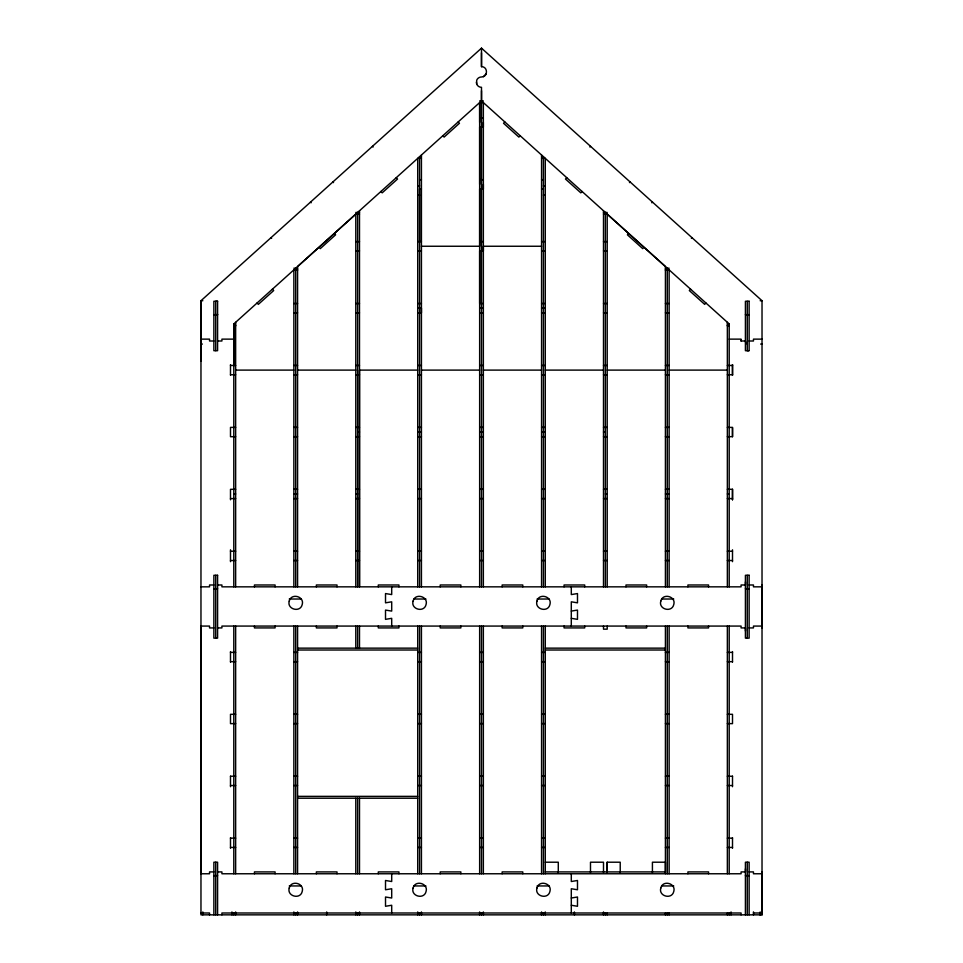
<?xml version="1.0" encoding="UTF-8"?>
<svg xmlns="http://www.w3.org/2000/svg" width="963" height="963" viewBox="0 0 963 963"><rect width="100%" height="100%" fill="white"/><g stroke="black" fill="none" stroke-linecap="round" stroke-linejoin="round"><path stroke-width="1.44" d="M213.918 871.912L209.537 871.912L209.537 873.766L200.966 873.766L200.966 626.07L209.537 626.07L209.537 627.924L213.918 627.924M200.966 361.221L200.966 300.733L481.5 48.15L762.022 300.733L762.022 914.85L200.966 914.85L200.966 300.733L202.832 300.733M233.792 365.459L233.792 323.965L481.5 100.922L481.5 90.715M357.646 873.766L357.646 798.219M419.579 241.605L419.579 188.965L421.433 188.965M479.646 184.318L479.646 127.032L483.354 127.032L483.354 122.397M479.646 122.397L479.646 102.596L479.646 586.84M481.5 586.84L481.5 87.308A5.164 5.164 0 0 1 476.697 84.046L476.697 80.242A5.164 5.164 0 0 1 481.5 76.98C488.097 77.136 488.097 66.507 481.5 66.664L481.5 52.784M483.354 184.318L483.354 188.965L479.646 188.965L479.646 246.251L421.433 246.251M607.208 862.21L607.208 872.502L607.208 862.21L620.22 862.21L620.22 872.647M665.421 872.502L665.421 862.21L652.42 862.21L652.42 872.647M732.506 489.264L732.506 499.773L732.506 489.264L727.354 489.312M727.354 436.672L732.506 436.672L732.506 427.716M745.88 344.092L745.458 340.998L741.077 340.998L741.077 339.602M760.168 912.996L760.168 914.85L760.168 911.937M762.034 914.85L762.034 871.912M762.034 627.924L762.034 584.986M486.303 73.73L483.402 76.619M520.14 135.711L518.888 137.095L503.553 123.276L504.793 121.904M589.922 147.026L590.56 146.328M629.465 182.609L630.091 181.923M651.855 202.784L652.481 202.086M691.386 238.367L692.012 237.68M690.579 289.177L689.327 290.561L704.675 304.368L705.915 302.984M566.726 177.661L565.474 179.034L580.821 192.853L582.061 191.468M319.547 246.769L333.824 233.913M359.5 214.099L355.792 214.135L334.354 233.443L335.593 234.816L320.258 248.635L319.018 247.25L297.579 266.546L297.579 586.84M571.3 611.096L577.487 610.073L577.487 619.353L571.3 618.318M571.3 898.022L577.487 896.998L577.487 906.279L571.3 905.256M479.646 100.922L483.354 100.922M479.646 102.788L483.354 102.596L483.354 586.84M479.646 117.751L483.354 117.751M421.433 156.68L419.567 156.68L419.579 586.84M541.567 156.68L543.421 156.68L543.433 586.84M421.433 158.341L417.713 158.353L417.713 586.84M541.567 158.341L545.287 158.353L545.287 586.84M419.579 179.672L421.433 179.672M479.646 179.672L483.354 179.672M541.567 179.672L543.433 179.672M417.713 185.823L419.579 185.823M543.433 185.823L545.287 185.823M541.567 188.965L543.433 188.965M417.713 195.116L419.579 195.116M543.433 195.116L545.287 195.116M355.792 212.45L359.5 212.45M603.5 212.45L607.208 212.45M603.5 214.099L607.208 214.135L628.646 233.443L627.407 234.816L642.742 248.635L643.994 247.25L665.421 266.546L665.421 586.84M355.792 241.605L359.5 241.605M417.713 241.605L421.433 241.605M479.646 241.605L483.354 241.605M541.567 241.605L545.287 241.605M603.5 241.605L607.208 241.605M541.567 246.251L483.354 246.251L483.354 250.886L479.646 250.886L479.646 303.526L483.354 303.526M355.792 250.886L359.5 250.886M417.713 250.886L421.433 250.886M541.567 250.886L545.287 250.886M603.5 250.886L607.208 250.886M293.859 268.208L297.579 268.208M665.421 268.208L669.141 268.208M297.579 269.881L293.859 269.881L293.859 586.84M665.421 269.881L669.141 269.881L669.141 586.84M293.859 270.061L297.579 270.061M665.421 270.061L669.141 270.061M760.168 300.733L762.022 300.733M217.59 301.263L213.87 301.263L213.87 350.701L217.59 350.701L217.59 301.263L215.736 301.263L215.736 350.701M293.859 303.526L297.579 303.526M355.792 303.526L359.5 303.526M417.713 303.526L421.433 303.526M541.567 303.526L545.287 303.526M603.5 303.526L607.208 303.526M665.421 303.526L669.141 303.526M417.713 308.172L421.433 308.172L421.433 312.819L417.713 312.819M479.646 308.172L483.354 308.172M541.567 308.172L545.287 308.172M293.859 312.819L297.579 312.819M355.792 312.819L359.5 312.819M479.646 312.819L483.354 312.819M541.567 312.819L545.287 312.819M603.5 312.819L607.208 312.819M665.421 312.819L669.141 312.819M215.736 314.672L217.59 314.672L213.87 314.672M745.41 314.672L749.13 314.672M235.646 323.965L233.792 323.965L233.792 586.84M727.354 323.965L729.208 323.965L729.208 586.84M233.792 325.614L235.646 325.614M727.354 325.614L729.208 325.614M233.792 325.819L235.646 325.819M727.354 325.819L729.208 325.819M200.966 339.132L209.537 339.132L209.537 340.998L213.918 340.998M233.792 339.132L221.923 339.132L221.923 340.998L217.542 340.998M729.208 339.132L741.077 339.132L741.077 340.998M762.034 339.132L753.463 339.132L753.463 340.998L749.07 340.998M200.966 344.068L202.374 344.068M760.626 344.068L762.034 344.068M748.66 350.701L747.264 350.701L747.264 301.263M230.494 365.459L235.646 365.459M293.859 365.459L297.579 365.459M355.792 365.459L359.5 365.459M417.713 365.459L421.433 365.459M479.646 365.459L483.354 365.459M541.567 365.459L545.287 365.459M603.5 365.459L607.208 365.459M665.421 365.459L669.141 365.459M727.354 365.459L732.506 365.459M235.646 370.105L293.859 370.105M297.579 370.105L355.792 370.105M417.713 370.105L359.5 370.105L359.5 586.84L359.5 210.777M421.433 370.105L479.646 370.105M483.354 370.105L541.567 370.105M545.287 370.105L603.5 370.105M607.208 370.105L665.421 370.105M669.141 370.105L727.354 370.105M230.494 374.739L235.646 374.739M293.859 374.739L297.579 374.739M355.792 374.739L359.5 374.739M417.713 374.739L421.433 374.739M479.646 374.739L483.354 374.739M541.567 374.739L545.287 374.739M603.5 374.739L607.208 374.739M665.421 374.739L669.141 374.739M727.354 374.739L732.506 374.739M235.646 427.379L230.494 427.379L230.494 436.721L235.646 436.672M293.859 427.379L297.579 427.379M355.792 427.379L359.5 427.379M417.713 427.379L421.433 427.379M479.646 427.379L483.354 427.379M541.567 427.379L545.287 427.379M603.5 427.379L607.208 427.379M665.421 427.379L669.141 427.379M727.354 427.379L732.506 427.379L732.506 436.721M357.646 432.026L359.5 432.026M417.713 432.026L421.433 432.026M479.646 432.026L483.354 432.026M541.567 432.026L545.287 432.026M603.5 432.026L605.354 432.026M293.859 436.672L297.579 436.672M355.792 436.672L359.5 436.672M417.713 436.672L421.433 436.672M479.646 436.672L483.354 436.672M541.567 436.672L545.287 436.672M603.5 436.672L607.208 436.672M665.421 436.672L669.141 436.672M235.646 489.312L230.494 489.312L230.494 499.773M293.859 489.312L297.579 489.312M355.792 489.312L359.5 489.312M417.713 489.312L421.433 489.312M479.646 489.312L483.354 489.312M541.567 489.312L545.287 489.312M603.5 489.312L607.208 489.312M665.421 489.312L669.141 489.312M233.792 493.959L235.646 493.959M293.859 493.959L297.579 493.959M355.792 493.959L357.646 493.959M605.354 493.959L607.208 493.959M665.421 493.959L669.141 493.959M727.354 493.959L729.208 493.959M230.494 498.593L235.646 498.593M293.859 498.593L297.579 498.593M355.792 498.593L359.5 498.593M417.713 498.593L421.433 498.593M479.646 498.593L483.354 498.593M541.567 498.593L545.287 498.593M603.5 498.593L607.208 498.593M665.421 498.593L669.141 498.593M727.354 498.593L732.506 498.593M230.494 551.233L235.646 551.233M293.859 551.233L297.579 551.233M355.792 551.233L359.5 551.233M417.713 551.233L421.433 551.233M479.646 551.233L483.354 551.233M541.567 551.233L545.287 551.233M603.5 551.233L607.208 551.233M665.421 551.233L669.141 551.233M727.354 551.233L732.506 551.233M230.494 560.526L235.646 560.526M293.859 560.526L297.579 560.526M355.792 560.526L359.5 560.526M417.713 560.526L421.433 560.526M479.646 560.526L483.354 560.526M541.567 560.526L545.287 560.526M603.5 560.526L607.208 560.526M665.421 560.526L669.141 560.526M727.354 560.526L732.506 560.526M213.918 584.986L209.537 584.986L209.537 586.84L200.966 586.84M217.542 584.986L221.923 584.986L221.923 586.84L741.077 586.84L741.077 584.986L745.458 584.986L745.458 581.893M749.07 584.986L753.463 584.986L753.463 586.84L762.034 586.84M213.87 588.706L217.59 588.706M745.41 588.706L749.13 588.706M289.249 599.022L301.263 599.022M413.909 599.022L425.923 599.022M537.077 599.022L549.091 599.022M661.737 599.022L673.751 599.022M762.034 626.07L753.463 626.07L753.463 627.924L749.07 627.924M217.542 627.924L221.923 627.924L221.923 626.07L741.077 626.07L741.077 627.924L745.458 627.924L745.458 631.018M297.579 648.147L417.713 648.147M545.287 648.147L665.421 648.147M297.579 650.013L417.713 650.013M545.287 650.013L665.421 650.013M230.494 652.384L235.646 652.384M293.859 652.384L297.579 652.384M417.713 652.384L421.433 652.384M479.646 652.384L483.354 652.384M541.567 652.384L545.287 652.384M665.421 652.384L669.141 652.384M727.354 652.384L732.506 652.384M230.494 661.677L235.646 661.677M293.859 661.677L297.579 661.677M417.713 661.677L421.433 661.677M479.646 661.677L483.354 661.677M541.567 661.677L545.287 661.677M665.421 661.677L669.141 661.677M727.354 661.677L732.506 661.677M235.646 714.305L230.494 714.305L230.494 723.646L235.646 723.598M293.859 714.305L297.579 714.305M417.713 714.305L421.433 714.305M479.646 714.305L483.354 714.305M541.567 714.305L545.287 714.305M665.421 714.305L669.141 714.305M727.354 714.305L732.506 714.305L732.506 723.646L727.354 723.598M293.859 723.598L297.579 723.598M417.713 723.598L421.433 723.598M479.646 723.598L483.354 723.598M541.567 723.598L545.287 723.598M665.421 723.598L669.141 723.598M230.494 776.238L235.646 776.238M293.859 776.238L297.579 776.238M417.713 776.238L421.433 776.238M479.646 776.238L483.354 776.238M541.567 776.238L545.287 776.238M665.421 776.238L669.141 776.238M727.354 776.238L732.506 776.238M230.494 785.531L235.646 785.531M293.859 785.531L297.579 785.531M417.713 785.531L421.433 785.531M479.646 785.531L483.354 785.531M541.567 785.531L545.287 785.531M665.421 785.531L669.141 785.531M727.354 785.531L732.506 785.531M297.579 796.365L417.713 796.365M297.579 798.219L417.713 798.219M230.494 838.159L235.646 838.159M293.859 838.159L297.579 838.159M417.713 838.159L421.433 838.159M479.646 838.159L483.354 838.159M541.567 838.159L545.287 838.159M665.421 838.159L669.141 838.159M727.354 838.159L732.506 838.159M230.494 847.452L235.646 847.452M293.859 847.452L297.579 847.452M417.713 847.452L421.433 847.452M479.646 847.452L483.354 847.452M541.567 847.452L545.287 847.452M665.421 847.452L669.141 847.452M727.354 847.452L732.506 847.452M545.287 862.21L558.287 862.21L558.287 872.647M217.542 871.912L221.923 871.912L221.923 873.766L741.077 873.766L741.077 871.912L745.458 871.912L745.458 868.819M545.287 871.912L665.421 871.912M749.07 871.912L753.463 871.912L753.463 873.766L762.034 873.766M213.87 875.632L217.59 875.632M745.41 875.632L749.13 875.632M289.249 885.948L301.263 885.948M413.909 885.948L425.923 885.948M537.077 885.948L549.091 885.948M661.737 885.948L673.751 885.948M200.966 912.996L209.537 912.996L209.537 914.85M753.463 912.996L762.034 912.996M481.5 100.922L729.208 323.965M629.176 233.913L643.453 246.769M458.207 121.904L459.447 123.276L444.112 137.095L442.872 135.711M372.44 146.328L373.078 147.026M396.275 177.661L397.526 179.034L382.179 192.853L380.939 191.468M332.909 181.923L333.535 182.609M310.519 202.086L311.145 202.784M270.988 237.68L271.614 238.367M272.421 289.177L273.673 290.561L258.325 304.368L257.085 302.984M476.336 82.144L476.697 84.046M200.966 871.912L200.966 873.766M753.463 911.889L753.463 914.85M749.13 914.85L749.13 862.21L745.41 862.21L745.41 914.85M747.264 575.284L747.264 638.144M747.264 862.21L747.264 914.85M741.077 914.85L741.077 912.996L221.923 912.996L221.923 914.85M732.506 549.813L732.506 561.658M732.506 651.59L732.506 662.099M732.506 776.19L732.506 786.699M732.506 837.738L732.506 848.247M731.061 911.937L731.061 914.85M729.208 626.07L729.208 873.766M729.208 912.996L729.208 914.85M727.354 322.292L727.354 586.84M727.354 626.07L727.354 873.766M727.354 912.996L727.354 914.85M708.563 586.84L708.563 584.986L687.919 584.986L687.919 586.84M708.563 626.07L708.563 627.924L687.919 627.924L687.919 626.07M708.563 873.766L708.563 871.912L687.919 871.912L687.919 873.766M669.141 626.07L669.141 873.766M669.141 912.996L669.141 914.85M667.275 268.208L667.287 586.84M667.287 626.07L667.287 873.766M667.275 912.996L667.275 914.85M665.421 626.07L665.421 873.766M665.421 912.996L665.421 914.85M646.642 586.84L646.642 584.986L625.998 584.986L625.998 586.84M646.642 626.07L646.642 627.924L625.998 627.924L625.998 626.07M607.208 214.135L607.208 586.84M607.208 626.07L607.208 629.164L603.5 629.164L603.5 626.07M607.208 912.996L607.208 914.85M605.354 212.45L605.354 586.84M605.354 912.996L605.354 914.85M603.5 210.777L603.5 586.84M603.5 872.502L603.5 862.21L590.488 862.21L590.488 872.647M603.5 911.937L603.5 914.85M584.71 586.84L584.71 584.986L564.065 584.986L564.065 586.84M584.71 626.07L584.71 627.924L564.065 627.924L564.065 626.07M574.393 911.949L574.393 914.85M571.3 586.84L571.3 594.58L577.487 593.557L577.487 602.838L571.3 601.815L571.3 626.07M571.3 873.766L571.3 881.518L577.487 880.483L577.487 889.764L571.3 888.741L571.3 912.996M545.287 626.07L545.287 873.766M545.287 911.937L545.287 914.85M543.433 626.07L543.433 873.766M543.433 912.996L543.433 914.85M541.567 155.007L541.567 586.84M541.567 626.07L541.567 873.766M541.567 911.937L541.567 914.85M522.789 586.84L522.789 584.986L502.144 584.986L502.144 586.84M522.789 626.07L522.789 627.924L502.144 627.924L502.144 626.07M522.789 873.766L522.789 871.912L502.144 871.912L502.144 873.766M483.354 626.07L483.354 873.766M483.354 911.937L483.354 914.85M481.5 48.15L481.5 66.664M481.5 626.07L481.5 873.766M481.5 912.996L481.5 914.85M479.646 626.07L479.646 873.766M479.646 911.937L479.646 914.85M460.856 586.84L460.856 584.986L440.211 584.986L440.211 586.84M460.856 626.07L460.856 627.924L440.211 627.924L440.211 626.07M460.856 873.766L460.856 871.912L440.211 871.912L440.211 873.766M421.433 155.007L421.433 586.84M421.433 626.07L421.433 873.766M421.433 911.937L421.433 914.85M419.579 626.07L419.579 873.766M419.579 912.996L419.579 914.85M417.713 626.07L417.713 873.766M417.713 911.937L417.713 914.85M398.935 586.84L398.935 584.986L378.29 584.986L378.29 586.84M398.935 626.07L398.935 627.924L378.29 627.924L378.29 626.07M398.935 873.766L398.935 871.912L378.29 871.912L378.29 873.766M391.7 586.84L391.7 594.58L385.513 593.557L385.513 602.838L391.7 601.815L391.7 611.096L385.513 610.073L385.513 619.353L391.7 618.318L391.7 626.07M391.7 873.766L391.7 881.518L385.513 880.483L385.513 889.764L391.7 888.741L391.7 898.022L385.513 896.998L385.513 906.279L391.7 905.256L391.7 912.996M359.5 626.07L359.5 648.147M359.5 798.219L359.5 873.766M359.5 911.937L359.5 914.85M357.646 212.45L357.646 586.84M357.646 626.07L357.646 648.147M357.646 912.996L357.646 914.85M355.792 214.135L355.792 586.84M355.792 626.07L355.792 648.147M355.792 798.219L355.792 873.766M355.792 911.937L355.792 914.85M337.002 586.84L337.002 584.986L316.358 584.986L316.358 586.84M337.002 626.07L337.002 627.924L316.358 627.924L316.358 626.07M337.002 873.766L337.002 871.912L316.358 871.912L316.358 873.766M326.686 911.949L326.686 914.85M297.579 626.07L297.579 873.766M297.579 911.937L297.579 914.85M295.725 268.208L295.725 586.84M295.725 626.07L295.725 873.766M295.725 912.996L295.725 914.85M293.859 626.07L293.859 873.766M293.859 911.937L293.859 914.85M275.081 586.84L275.081 584.986L254.437 584.986L254.437 586.84M275.081 626.07L275.081 627.924L254.437 627.924L254.437 626.07M275.081 873.766L275.081 871.912L254.437 871.912L254.437 873.766M235.646 322.292L235.646 586.84M235.646 626.07L235.646 873.766M235.646 911.937L235.646 914.85M233.792 626.07L233.792 873.766M233.792 912.996L233.792 914.85M231.939 911.937L231.939 914.85M230.494 364.664L230.494 375.173M230.494 549.813L230.494 561.658M230.494 651.59L230.494 662.099M230.494 776.19L230.494 786.699M230.494 837.738L230.494 848.247M217.59 914.85L217.59 862.21L213.87 862.21L213.87 914.85M215.736 575.284L215.736 638.144M215.736 862.21L215.736 914.85M202.832 911.937L202.832 914.85M732.506 364.664L732.506 375.173L732.506 364.664M289.237 601.105C286.697 609.35 300.287 612.986 302.201 604.583C304.741 596.338 291.151 592.702 289.237 601.105M289.237 888.03C286.697 896.276 300.287 899.911 302.201 891.509C304.741 883.264 291.151 879.628 289.237 888.03M413.091 601.105C410.551 609.35 424.141 612.986 426.055 604.583C428.595 596.338 415.005 592.702 413.091 601.105M413.091 888.03C410.551 896.276 424.141 899.911 426.055 891.509C428.595 883.264 415.005 879.628 413.091 888.03M536.945 601.105C534.405 609.35 547.995 612.986 549.909 604.583C552.449 596.338 538.859 592.702 536.945 601.105M536.945 888.03C534.405 896.276 547.995 899.911 549.909 891.509C552.449 883.264 538.859 879.628 536.945 888.03M660.799 601.105C658.259 609.35 671.849 612.986 673.763 604.583C676.303 596.338 662.713 592.702 660.799 601.105M660.799 888.03C658.259 896.276 671.849 899.911 673.763 891.509C676.303 883.264 662.713 879.628 660.799 888.03M749.13 301.263L745.41 301.263L745.41 350.701L749.13 350.701L749.13 301.263M217.59 575.284L213.87 575.284L213.87 638.144L217.59 638.144L217.59 575.284M749.13 575.284L745.41 575.284L745.41 638.144L749.13 638.144L749.13 575.284"/></g></svg>
